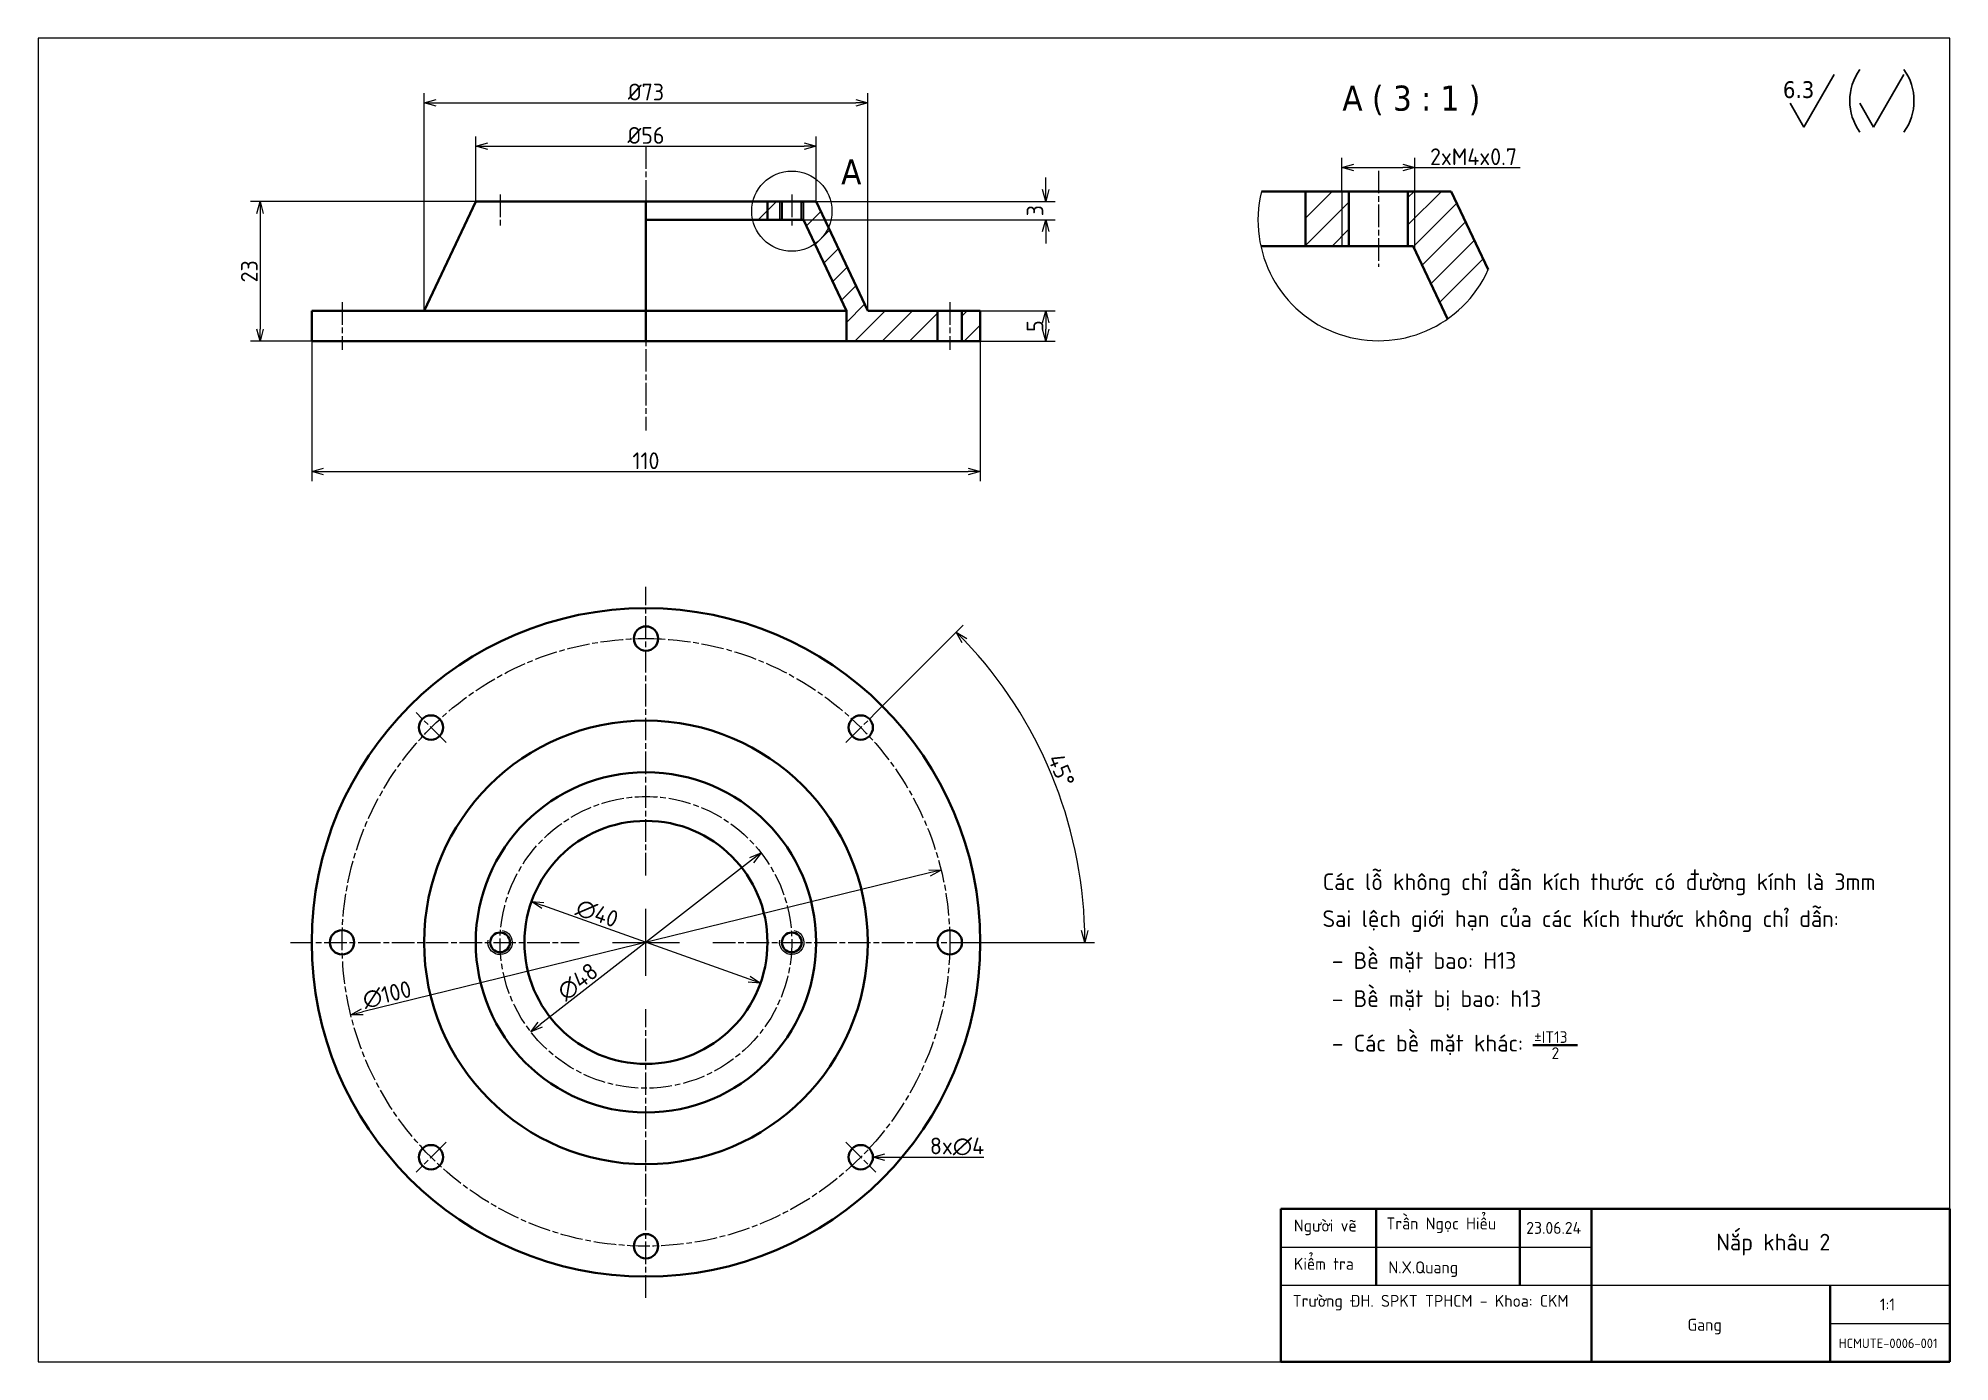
# Paper-space layout 'Sheet' of a CAD drawing. Header units: millimetres. Extents: x 10 to 410, y 10 to 287.
# The model-space entities are those that its viewports show. They can reach past a viewport. Long polylines and large blocks are cut down to what shows.
import ezdxf

# ---------------------------------------------------------------- set-up
doc = ezdxf.new("R2010")
doc.units = ezdxf.units.MM
doc.linetypes.add('AM_ISO08W050x2', pattern=[9, 6, -0.75, 1.5, -0.75])
doc.linetypes.add('Dash Dot', pattern=[7.03, 4.56, -1.14, 0.19, -1.14])
for name, color, linetype, lineweight in [('Detail Boundary (ISO)', 7, 'Continuous', 25), ('DuongTam', 1, 'Dash Dot', 13), ('NetDam', 7, 'Continuous', 35), ('Netmanh', 5, 'Continuous', 13), ('Symbol (ISO)', 7, 'Continuous', 25)]:
    doc.layers.add(name, color=color, linetype=linetype, lineweight=lineweight)
doc.styles.add('MtXpl_Tahoma', font='tahoma.ttf')
doc.styles.add('Note Text (ISO)', font='tcvn+7284-2003r.ttf')
doc.dimstyles.new('Default (ISO)$0', dxfattribs={"dimtxt": 3.5, "dimasz": 2.5, "dimexe": 2, "dimexo": 0, "dimgap": 0.5, "dimtad": 1, "dimtxsty": 'Note Text (ISO)', "dimblk": 'OPEN30', "dimblk1": 'OPEN30', "dimblk2": 'OPEN90', "dimcen": 2.5, "dimclrd": 256, "dimclre": 256, "dimclrt": 256, "dimazin": 0, "dimtfac": 1, "dimtofl": 0, "dimtmove": 0, "dimatfit": 3, "dimldrblk": 'OPEN30', "dimfxl": 1, "dimtolj": 1, "dimtzin": 0, "dimlwd": -1, "dimlwe": -1, "dimarcsym": 0})
doc.dimstyles.new('Default (ISO)$3', dxfattribs={"dimtxt": 3.5, "dimasz": 2.5, "dimexe": 2, "dimexo": 0, "dimgap": 0.5, "dimtad": 1, "dimtxsty": 'Note Text (ISO)', "dimblk": 'OPEN30', "dimblk1": 'OPEN30', "dimblk2": 'OPEN90', "dimcen": 2.5, "dimclrd": 256, "dimclre": 256, "dimclrt": 256, "dimazin": 0, "dimtfac": 1, "dimtofl": 0, "dimtmove": 0, "dimatfit": 0, "dimldrblk": 'OPEN30', "dimfxl": 1, "dimtolj": 1, "dimtzin": 0, "dimlwd": -1, "dimlwe": -1, "dimarcsym": 0})

# ---------------------------------------------------------------- blocks, each defined once
blk = doc.blocks.new('_Open30')
at = {"color": 0, "linetype": 'ByBlock', "lineweight": -2}
for p, q in [((-1, 0.27), (0, 0)), ((0, 0), (-1, -0.27)), ((0, 0), (-1, 0))]:
    blk.add_line(p, q, dxfattribs=at)
blk = doc.blocks.new('*D10')
at = {"layer": 'Defpoints', "color": 0, "transparency": 16777216}
for p in [(113.22, 106.34), (161.12, 89.21)]:
    blk.add_point(p, dxfattribs=at)
at = {"layer": 'Netmanh', "linetype": 'Continuous', "transparency": 16777216}
blk.add_line((158.76, 90.05), (115.57, 105.5), dxfattribs=at)
at = {"layer": 'Netmanh', "transparency": 16777216, "xscale": 2.5, "yscale": 2.5, "zscale": 2.5}
for p, rotation in [((113.22, 106.34), 160.3258276029428), ((161.12, 89.21), 340.3258276029428)]:
    blk.add_blockref('_Open30', p, dxfattribs=dict(at, rotation=rotation))
at = {"layer": 'Netmanh', "transparency": 16777216, "insert": (126.95, 103.82), "char_height": 3.5, "attachment_point": 5, "rotation": 340.3258, "style": 'Note Text (ISO)'}
blk.add_mtext('\\A1;∅40', dxfattribs=at)
blk = doc.blocks.new('_Open90')
at = {"color": 0, "linetype": 'ByBlock', "lineweight": -2}
for p, q in [((0, 0), (-1, 0)), ((-0.5, 0.5), (0, 0)), ((0, 0), (-0.5, -0.5))]:
    blk.add_line(p, q, dxfattribs=at)
blk = doc.blocks.new('*D11')
at = {"layer": 'Defpoints', "color": 0, "transparency": 16777216}
for p in [(161.26, 116.51), (113.07, 79.04)]:
    blk.add_point(p, dxfattribs=at)
at = {"layer": 'Netmanh', "linetype": 'Continuous', "transparency": 16777216}
blk.add_line((159.29, 114.97), (115.04, 80.58), dxfattribs=at)
at = {"layer": 'Netmanh', "transparency": 16777216, "xscale": 2.5, "yscale": 2.5, "zscale": 2.5}
for p, rotation in [((161.26, 116.51), 37.86505774300008), ((113.07, 79.04), 217.8650577430001)]:
    blk.add_blockref('_Open30', p, dxfattribs=dict(at, rotation=rotation))
at = {"layer": 'Netmanh', "transparency": 16777216, "insert": (122.91, 89.54), "char_height": 3.5, "attachment_point": 5, "rotation": 37.8651, "style": 'Note Text (ISO)'}
blk.add_mtext('\\A1;∅48', dxfattribs=at)
blk = doc.blocks.new('*D12')
at = {"layer": 'Defpoints', "color": 0, "transparency": 16777216}
for p in [(198.92, 112.91), (75.41, 82.64)]:
    blk.add_point(p, dxfattribs=at)
at = {"layer": 'Netmanh', "linetype": 'Continuous', "transparency": 16777216}
blk.add_line((196.49, 112.32), (77.84, 83.23), dxfattribs=at)
at = {"layer": 'Netmanh', "transparency": 16777216, "xscale": 2.5, "yscale": 2.5, "zscale": 2.5}
for p, rotation in [((198.92, 112.91), 13.77332423817597), ((75.41, 82.64), 193.773324238176)]:
    blk.add_blockref('_Open30', p, dxfattribs=dict(at, rotation=rotation))
at = {"layer": 'Netmanh', "transparency": 16777216, "insert": (82.99, 86.81), "char_height": 3.5, "attachment_point": 5, "rotation": 13.7733, "style": 'Note Text (ISO)'}
blk.add_mtext('\\A1;∅100', dxfattribs=at)
blk = doc.blocks.new('*D13')
at = {"layer": 'Defpoints', "color": 0, "transparency": 16777216}
for p in [(67.22, 223.58), (207.11, 223.58), (207.11, 196.32)]:
    blk.add_point(p, dxfattribs=at)
at = {"layer": 'Netmanh', "linetype": 'Continuous', "transparency": 16777216}
for p, q in [((67.22, 223.58), (67.22, 194.32)), ((207.11, 223.58), (207.11, 194.32)), ((69.72, 196.32), (204.61, 196.32))]:
    blk.add_line(p, q, dxfattribs=at)
at = {"layer": 'Netmanh', "transparency": 16777216, "xscale": 2.5, "yscale": 2.5, "zscale": 2.5, "rotation": 180}
blk.add_blockref('_Open30', (67.22, 196.32), dxfattribs=at)
at = {"layer": 'Netmanh', "transparency": 16777216, "xscale": 2.5, "yscale": 2.5, "zscale": 2.5}
blk.add_blockref('_Open30', (207.11, 196.32), dxfattribs=at)
at = {"layer": 'Netmanh', "transparency": 16777216, "insert": (137.17, 198.57), "char_height": 3.5, "attachment_point": 5, "style": 'Note Text (ISO)'}
blk.add_mtext('\\A1;110', dxfattribs=at)
blk = doc.blocks.new('*D14')
at = {"layer": 'Defpoints', "color": 0, "transparency": 16777216}
for p in [(183.58, 273.49), (90.75, 229.94), (183.58, 229.94)]:
    blk.add_point(p, dxfattribs=at)
at = {"layer": 'Netmanh', "linetype": 'Continuous', "transparency": 16777216}
for p, q in [((90.75, 229.94), (90.75, 275.49)), ((93.25, 273.49), (181.08, 273.49)), ((183.58, 229.94), (183.58, 275.49))]:
    blk.add_line(p, q, dxfattribs=at)
at = {"layer": 'Netmanh', "transparency": 16777216, "xscale": 2.5, "yscale": 2.5, "zscale": 2.5, "rotation": 180}
blk.add_blockref('_Open30', (90.75, 273.49), dxfattribs=at)
at = {"layer": 'Netmanh', "transparency": 16777216, "xscale": 2.5, "yscale": 2.5, "zscale": 2.5}
blk.add_blockref('_Open30', (183.58, 273.49), dxfattribs=at)
at = {"layer": 'Netmanh', "transparency": 16777216, "insert": (137.17, 275.74), "char_height": 3.5, "attachment_point": 5, "style": 'Note Text (ISO)'}
blk.add_mtext('\\A1;%%C73', dxfattribs=at)
blk = doc.blocks.new('*D15')
at = {"layer": 'Defpoints', "color": 0, "transparency": 16777216}
for p in [(172.77, 264.41), (101.56, 252.83), (172.77, 252.83)]:
    blk.add_point(p, dxfattribs=at)
at = {"layer": 'Netmanh', "linetype": 'Continuous', "transparency": 16777216}
for p, q in [((101.56, 252.83), (101.56, 266.41)), ((104.06, 264.41), (170.27, 264.41)), ((172.77, 252.83), (172.77, 266.41))]:
    blk.add_line(p, q, dxfattribs=at)
at = {"layer": 'Netmanh', "transparency": 16777216, "xscale": 2.5, "yscale": 2.5, "zscale": 2.5, "rotation": 180}
blk.add_blockref('_Open30', (101.56, 264.41), dxfattribs=at)
at = {"layer": 'Netmanh', "transparency": 16777216, "xscale": 2.5, "yscale": 2.5, "zscale": 2.5}
blk.add_blockref('_Open30', (172.77, 264.41), dxfattribs=at)
at = {"layer": 'Netmanh', "transparency": 16777216, "insert": (137.17, 266.66), "char_height": 3.5, "attachment_point": 5, "style": 'Note Text (ISO)'}
blk.add_mtext('\\A1;%%C56', dxfattribs=at)
blk = doc.blocks.new('*D16')
at = {"layer": 'Defpoints', "color": 0, "transparency": 16777216}
for p in [(169.75, 252.83), (169.75, 249.02), (220.83, 249.02)]:
    blk.add_point(p, dxfattribs=at)
at = {"layer": 'Netmanh', "linetype": 'Continuous', "transparency": 16777216}
for p, q in [((220.83, 255.33), (220.83, 257.83)), ((169.75, 252.83), (222.83, 252.83)), ((169.75, 249.02), (222.83, 249.02)), ((220.83, 246.52), (220.83, 244.02))]:
    blk.add_line(p, q, dxfattribs=at)
at = {"layer": 'Netmanh', "transparency": 16777216, "xscale": 2.5, "yscale": 2.5, "zscale": 2.5}
for p, rotation in [((220.83, 252.83), 270), ((220.83, 249.02), 90)]:
    blk.add_blockref('_Open30', p, dxfattribs=dict(at, rotation=rotation))
at = {"layer": 'Netmanh', "transparency": 16777216, "insert": (218.58, 250.92), "char_height": 3.5, "attachment_point": 5, "rotation": 90, "style": 'Note Text (ISO)'}
blk.add_mtext('\\A1;3', dxfattribs=at)
blk = doc.blocks.new('*D17')
at = {"layer": 'Defpoints', "color": 0, "transparency": 16777216}
for p in [(101.56, 252.83), (56.42, 223.58), (101.56, 223.58)]:
    blk.add_point(p, dxfattribs=at)
at = {"layer": 'Netmanh', "linetype": 'Continuous', "transparency": 16777216}
for p, q in [((101.56, 252.83), (54.42, 252.83)), ((56.42, 250.33), (56.42, 226.08)), ((101.56, 223.58), (54.42, 223.58))]:
    blk.add_line(p, q, dxfattribs=at)
at = {"layer": 'Netmanh', "transparency": 16777216, "xscale": 2.5, "yscale": 2.5, "zscale": 2.5}
for p, rotation in [((56.42, 252.83), 90), ((56.42, 223.58), 270)]:
    blk.add_blockref('_Open30', p, dxfattribs=dict(at, rotation=rotation))
at = {"layer": 'Netmanh', "transparency": 16777216, "insert": (54.17, 238.21), "char_height": 3.5, "attachment_point": 5, "rotation": 90, "style": 'Note Text (ISO)'}
blk.add_mtext('\\A1;23', dxfattribs=at)
blk = doc.blocks.new('*D18')
at = {"layer": 'Defpoints', "color": 0, "transparency": 16777216}
for p in [(298.07, 259.95), (282.81, 254.94), (298.07, 254.94)]:
    blk.add_point(p, dxfattribs=at)
at = {"layer": 'Netmanh', "linetype": 'Continuous', "transparency": 16777216}
for p, q in [((282.81, 254.94), (282.81, 261.95)), ((298.07, 254.94), (298.07, 261.95)), ((285.31, 259.95), (295.57, 259.95)), ((298.07, 259.95), (320.12, 259.95))]:
    blk.add_line(p, q, dxfattribs=at)
at = {"layer": 'Netmanh', "transparency": 16777216, "xscale": 2.5, "yscale": 2.5, "zscale": 2.5, "rotation": 180}
blk.add_blockref('_Open30', (282.81, 259.95), dxfattribs=at)
at = {"layer": 'Netmanh', "transparency": 16777216, "xscale": 2.5, "yscale": 2.5, "zscale": 2.5}
blk.add_blockref('_Open30', (298.07, 259.95), dxfattribs=at)
at = {"layer": 'Netmanh', "transparency": 16777216, "insert": (310.34, 262.2), "char_height": 3.5, "attachment_point": 5, "style": 'Note Text (ISO)'}
blk.add_mtext('\\A1;2xM4x0.7', dxfattribs=at)
blk = doc.blocks.new('*D20')
at = {"layer": 'Defpoints', "color": 0, "transparency": 16777216}
for p in [(207.11, 229.94), (207.11, 223.58), (220.83, 223.58)]:
    blk.add_point(p, dxfattribs=at)
at = {"layer": 'Netmanh', "linetype": 'Continuous', "transparency": 16777216}
for p, q in [((207.11, 229.94), (222.83, 229.94)), ((220.83, 227.44), (220.83, 226.08)), ((207.11, 223.58), (222.83, 223.58))]:
    blk.add_line(p, q, dxfattribs=at)
at = {"layer": 'Netmanh', "transparency": 16777216, "xscale": 2.5, "yscale": 2.5, "zscale": 2.5}
for p, rotation in [((220.83, 229.94), 90), ((220.83, 223.58), 270)]:
    blk.add_blockref('_Open30', p, dxfattribs=dict(at, rotation=rotation))
at = {"layer": 'Netmanh', "transparency": 16777216, "insert": (218.58, 226.76), "char_height": 3.5, "attachment_point": 5, "rotation": 90, "style": 'Note Text (ISO)'}
blk.add_mtext('\\A1;5', dxfattribs=at)
blk = doc.blocks.new('*U8')
at = {"layer": 'DuongTam', "color": 0, "linetype": 'AM_ISO08W050x2', "transparency": 16777216}
for p, q in [((0, 11), (0, 58.5)), ((-58.5, 0), (-11, 0)), ((11, 0), (58.5, 0)), ((0, -58.5), (0, -11))]:
    blk.add_line(p, q, dxfattribs=at)
at = {"layer": 'DuongTam', "color": 0, "linetype": 'Continuous', "transparency": 16777216}
for p, q in [((0, -5.5), (0, 5.5)), ((-5.5, 0), (5.5, 0))]:
    blk.add_line(p, q, dxfattribs=at)

msp = doc.modelspace()

# ---------------------------------------------------------------- hatches: boundary and pattern name
at = {"layer": 'DuongTam'}
h = msp.add_hatch(dxfattribs=at)
h.set_pattern_fill('ANSI31', color=256)
h.paths.add_polyline_path([(176.23, 580.96, -0.134892), (174.01, 578.26), (179.21, 567.25), (179.21, 562.25), (194.21, 562.25), (194.21, 567.25), (182.71, 567.25)])
h.paths.add_polyline_path([(201.21, 567.25), (198.21, 567.25), (198.21, 562.25), (201.21, 562.25)])
h.paths.add_polyline_path([(174.21, 585.25), (172.21, 585.25), (172.21, 582.07), (174.01, 578.26, 0.134892), (176.23, 580.96)])
h.paths.add_polyline_path([(166.21, 585.25), (163.8, 585.25, 0.060815), (163.61, 583.66, 0.05393), (163.76, 582.25), (166.21, 582.25)])
h.paths.add_polyline_path([(168.21, 585.25), (166.21, 585.25), (166.21, 582.25), (168.21, 582.25)])
h.paths.add_polyline_path([(168.59, 585.25), (168.21, 585.25), (168.21, 582.25), (168.59, 582.25)])
h.paths.add_polyline_path([(172.21, 585.25), (171.83, 585.25), (171.83, 582.25), (172.13, 582.25), (172.21, 582.07)])
h = msp.add_hatch(dxfattribs=at)
h.set_pattern_fill('ANSI31', color=256)
h.paths.add_polyline_path([(260.73, 586.91), (254.73, 586.91), (254.73, 577.91), (260.73, 577.91)])
h.paths.add_polyline_path([(261.87, 586.91), (260.73, 586.91), (260.73, 577.91), (261.87, 577.91)])
h.paths.add_polyline_path([(272.73, 586.91), (271.6, 586.91), (271.6, 577.91), (272.48, 577.91), (272.73, 577.38)])
h.paths.add_polyline_path([(278.73, 586.91), (272.73, 586.91), (272.73, 577.38), (278.13, 565.94, 0.134892), (284.81, 574.04)])

# ---------------------------------------------------------------- linework, layer by layer
at = {"layer": 'DuongTam', "linetype": 'AM_ISO08W050x2'}
for p, q in [((146.21, 594.35), (146.21, 547.54)), ((266.73, 590.32), (266.73, 574.49)), ((122.21, 586.39), (122.21, 581.11)), ((170.21, 586.39), (170.21, 581.11)), ((96.21, 568.66), (96.21, 560.81)), ((196.21, 568.66), (196.21, 560.81)), ((113.33, 496.2), (108.38, 501.15)), ((179.09, 496.2), (184.04, 501.15)), ((113.33, 430.44), (108.38, 425.49)), ((179.09, 430.44), (184.04, 425.49))]:
    msp.add_line(p, q, dxfattribs=at)
for radius in [50, 24]:
    msp.add_circle((146.21, 463.32), radius, dxfattribs=at)
at = {"layer": 'NetDam'}
for p, q in [((118.21, 585.25), (109.71, 567.25)), ((118.21, 585.25), (146.21, 585.25)), ((146.21, 585.25), (163.8, 585.25)), ((146.21, 567.25), (146.21, 585.25)), ((163.8, 585.25), (166.21, 585.25)), ((166.21, 585.25), (168.59, 585.25)), ((166.21, 582.25), (166.21, 585.25)), ((168.59, 585.25), (171.83, 585.25)), ((168.59, 585.25), (168.59, 582.25)), ((171.83, 582.25), (171.83, 585.25)), ((171.83, 585.25), (174.21, 585.25)), ((174.21, 585.25), (176.23, 580.96)), ((247.51, 586.91), (254.73, 586.91)), ((254.73, 586.91), (261.87, 586.91)), ((254.73, 577.91), (254.73, 586.91)), ((261.87, 586.91), (271.6, 586.91)), ((261.87, 586.91), (261.87, 577.91)), ((271.6, 577.91), (271.6, 586.91)), ((271.6, 586.91), (278.73, 586.91)), ((278.73, 586.91), (284.81, 574.04)), ((163.76, 582.25), (146.21, 582.25)), ((166.21, 582.25), (163.76, 582.25)), ((168.59, 582.25), (166.21, 582.25)), ((171.83, 582.25), (168.59, 582.25)), ((172.13, 582.25), (171.83, 582.25)), ((174.01, 578.26), (172.13, 582.25)), ((176.23, 580.96), (182.71, 567.25)), ((179.21, 567.25), (174.01, 578.26)), ((254.73, 577.91), (247.39, 577.91)), ((261.87, 577.91), (254.73, 577.91)), ((271.6, 577.91), (261.87, 577.91)), ((272.48, 577.91), (271.6, 577.91)), ((278.13, 565.94), (272.48, 577.91)), ((91.21, 562.25), (91.21, 567.25)), ((146.21, 567.25), (91.21, 567.25)), ((146.21, 567.25), (179.21, 567.25)), ((146.21, 562.25), (146.21, 567.25)), ((179.21, 562.25), (179.21, 567.25)), ((182.71, 567.25), (194.21, 567.25)), ((194.21, 567.25), (198.21, 567.25)), ((194.21, 567.25), (194.21, 562.25)), ((198.21, 562.25), (198.21, 567.25)), ((198.21, 567.25), (201.21, 567.25)), ((201.21, 562.25), (201.21, 567.25)), ((146.21, 562.25), (91.21, 562.25)), ((146.21, 562.25), (179.21, 562.25)), ((194.21, 562.25), (179.21, 562.25)), ((198.21, 562.25), (194.21, 562.25)), ((201.21, 562.25), (198.21, 562.25))]:
    msp.add_line(p, q, dxfattribs=at)
for centre, radius in [((146.21, 463.32), 55), ((146.21, 513.32), 2), ((110.85, 498.68), 2), ((181.56, 498.68), 2), ((146.21, 463.32), 36.5), ((146.21, 463.32), 28), ((146.21, 463.32), 20), ((96.21, 463.32), 2), ((122.21, 463.32), 1.62), ((170.21, 463.32), 1.62), ((196.21, 463.32), 2), ((110.85, 427.97), 2), ((181.56, 427.97), 2), ((146.21, 413.32), 2)]:
    msp.add_circle(centre, radius, dxfattribs=at)
at = {"layer": 'Netmanh'}
for p, q in [((168.21, 585.25), (168.21, 582.25)), ((172.21, 582.07), (172.21, 585.25)), ((260.73, 586.91), (260.73, 577.91)), ((272.73, 577.38), (272.73, 586.91))]:
    msp.add_line(p, q, dxfattribs=at)
msp.add_circle((170.21, 583.66), 6.6, dxfattribs=at)
msp.add_arc((266.73, 582.14), 19.81, 166.0793, 335.8657, dxfattribs=at)
at = {"layer": 'Netmanh', "extrusion": (0, 0, -1)}
for centre in [(-122.21, 463.32), (-170.21, 463.32)]:
    msp.add_arc(centre, 2, 100, 10, dxfattribs=at)

# ---------------------------------------------------------------- block references
at = {"layer": 'DuongTam', "linetype": 'AM_ISO08W050x2'}
msp.add_blockref('*U8', (146.21, 463.32), dxfattribs=at)

psp = doc.layouts.new('Sheet')

# ---------------------------------------------------------------- linework, layer by layer
at = {"layer": 'NetDam', "linetype": 'Continuous', "lineweight": 35}
psp.add_line((322.746, 76.238), (332.099, 76.238), dxfattribs=at)
at = {"layer": 'NetDam'}
for p, q in [((270, 42), (410, 42)), ((270, 10), (270, 42)), ((290, 42), (290, 26)), ((320, 42), (320, 26)), ((335, 42), (335, 10)), ((410, 42), (410, 10)), ((385, 26), (385, 10)), ((410, 10), (270, 10))]:
    psp.add_line(p, q, dxfattribs=at)
at = {"layer": 'Netmanh', "linetype": 'Continuous'}
for p, q in [((185.275, 145.884), (203.527, 164.136)), ((200.751, 97.775), (231.015, 97.775)), ((187.171, 52.813), (207.839, 52.811))]:
    psp.add_line(p, q, dxfattribs=at)
at = {"layer": 'Netmanh'}
for p, q in [((270, 34), (335, 34)), ((270, 26), (410, 26)), ((385, 18), (410, 18))]:
    psp.add_line(p, q, dxfattribs=at)
at = {"layer": 'Netmanh', "linetype": 'Continuous'}
psp.add_arc((137.166, 97.775), 91.849, 1.55955, 43.44045, dxfattribs=at)
at = {"layer": 'Symbol (ISO)'}
for p, q in [((379.49, 268.399), (385.841, 279.399)), ((394.064, 268.399), (400.415, 279.399)), ((376.603, 273.399), (379.49, 268.399)), ((391.178, 273.399), (394.064, 268.399))]:
    psp.add_line(p, q, dxfattribs=at)
for centre, start, end in [((400.343, 273.899), 144.44719, 215.55281), ((391.25, 273.899), 324.44719, 35.55281)]:
    psp.add_arc(centre, 11.265, start, end, dxfattribs=at)

# ---------------------------------------------------------------- block references
at = {"layer": 'Netmanh', "xscale": 2.5, "yscale": 2.5, "zscale": 2.5}
for p, rotation in [((202.113, 162.722), 134.2202233724455), ((229.015, 97.775), 270.7797766275545), ((184.671, 52.813), 179.9951007954588)]:
    psp.add_blockref('_Open30', p, dxfattribs=dict(at, rotation=rotation))

# ---------------------------------------------------------------- texts
at = {"layer": 'Detail Boundary (ISO)', "style": 'MtXpl_Tahoma'}
psp.add_text('A', height=5.25, dxfattribs=at).set_placement((178.022, 256.409))
at = {"layer": 'NetDam', "attachment_point": 1}
for s, insert, char_height in [('{\\fTCVN 7284|b0|i0|c0|p34;Các lỗ không chỉ dẫn kích thước có đường kính là 3mm}', (278.793, 112.207), 3.5), ('{\\fTCVN 7284|b0|i0|c0|p34;Sai lệch giới hạn của các kích thước không chỉ dẫn:}', (278.738, 104.488), 3.5), ('{\\fTCVN 7284|b0|i0|c0|p34; – Bề mặt bao: H13}', (278.559, 95.726), 3.5), ('{\\fTCVN 7284|b0|i0|c0|p34; – Bề mặt bị bao: h13}', (278.559, 87.757), 3.5), ('{\\fTCVN 7284|b0|i0|c0|p34; – Các bề mặt khác: }', (278.559, 78.428), 3.5), ('{\\fTCVN 7284|b0|i0|c0|p34;±IT13}', (323.011, 79.174), 2.45), ('{\\fTCVN 7284|b0|i0|c0|p34;2}', (326.68, 75.83), 2.45), ('{\\fTCVN 7284|b0|i0|c0|p34;Trần Ngọc Hiểu}', (292.102, 40.197), 2.5), ('{\\fTCVN 7284|b0|i0|c0|p34;Người vẽ}', (272.75, 39.75), 2.5), ('{\\fTCVN 7284|b0|i0|c0|p34;23.06.24}', (321.377, 39.268), 2.5), ('{\\fTCVN 7284|b0|i0|c0|p34;Nắp khâu 2}', (361.123, 36.79), 3.5), ('{\\fTCVN 7284|b0|i0|c0|p34;Kiểm tra}', (272.75, 31.75), 2.5), ('{\\fTCVN 7284|b0|i0|c0|p34;N.X.Quang}', (292.533, 31.008), 2.5), ('{\\fTCVN 7284|b0|i0|c0|p34;Trường ĐH. SPKT TPHCM - Khoa: CKM}', (272.498, 24), 2.5), ('{\\fTCVN 7284|b0|i0|c0|p34;1:1}', (395.374, 23.25), 2.5), ('{\\fTCVN 7284|b0|i0|c0|p34;Gang}', (355.11, 19), 2.5), ('{\\fTCVN 7284|b0|i0|c0|p34;\\H0.79167x;HCMUTE-0006-001}', (386.777, 14.847), 2.5)]:
    psp.add_mtext(s, dxfattribs=dict(at, insert=insert, char_height=char_height))
at = {"layer": 'Netmanh', "char_height": 3.5, "attachment_point": 5, "style": 'Note Text (ISO)'}
for s, insert, rotation in [('\\A1;45%%D', (224.102, 133.785), 292.5), ('\\A1;8x∅4', (202.264, 55.061), 359.9951)]:
    psp.add_mtext(s, dxfattribs=dict(at, insert=insert, rotation=rotation))
at = {"layer": 'Symbol (ISO)', "attachment_point": 1}
for s, insert, char_height in [('\\fTahoma|b0|i0;\\W1.;A ( 3 : 1 )', (282.893, 277.086), 5.25), ('\\fTahoma|b0|i0;\\W1.;6.3', (375.075, 277.997), 3.5)]:
    psp.add_mtext(s, dxfattribs=dict(at, insert=insert, char_height=char_height))

# ---------------------------------------------------------------- dimensions: what is measured, and where the dimension line sits
at = {"layer": 'Netmanh'}
for base, p1, p2, text, picture, middle in [((183.583, 273.49), (90.748, 229.941), (183.583, 229.941), '%%C<>', '*D14', (137.166, 275.74)), ((172.774, 264.409), (101.558, 252.832), (172.774, 252.832), '%%C<>', '*D15', (137.166, 266.659)), ((298.069, 259.951), (282.809, 254.937), (298.069, 254.937), '2xM4x0.7', '*D18', (310.344, 262.201))]:
    dim = psp.add_linear_dim(base=base, p1=p1, p2=p2, text=text, dimstyle='Default (ISO)$0', override={"dimlfac": -0.786343}, dxfattribs=at)
    dim.commit()
    dim.dimension.update_dxf_attribs({"geometry": picture, "text_midpoint": middle})
for base, p1, p2, picture, middle in [((220.825, 249.017), (169.748, 252.832), (169.748, 249.017), '*D16', (218.575, 250.924)), ((56.425, 223.583), (101.558, 252.832), (101.558, 223.583), '*D17', (54.175, 238.207)), ((220.825, 223.583), (207.11, 229.941), (207.11, 223.583), '*D20', (218.575, 226.762))]:
    dim = psp.add_linear_dim(base=base, p1=p1, p2=p2, angle=90, dimstyle='Default (ISO)$0', override={"dimlfac": -0.786343}, dxfattribs=at)
    dim.commit()
    dim.dimension.update_dxf_attribs({"geometry": picture, "text_midpoint": middle})
dim = psp.add_linear_dim(base=(207.11, 196.318), p1=(67.222, 223.583), p2=(207.11, 223.583), dimstyle='Default (ISO)$0', override={"dimlfac": -0.786343}, dxfattribs=at)
dim.commit()
dim.dimension.update_dxf_attribs({"geometry": '*D13', "text_midpoint": (137.166, 198.568)})
for p1, p2, picture, middle in [((161.261, 116.509), (113.071, 79.041), '*D11', (124.293, 87.766)), ((198.923, 112.913), (75.409, 82.636), '*D12', (83.522, 84.625)), ((161.115, 89.212), (113.216, 106.338), '*D10', (126.188, 101.7))]:
    dim = psp.add_diameter_dim_2p(p1=p1, p2=p2, dimstyle='Default (ISO)$3', override={"dimlfac": -0.786343}, dxfattribs=at)
    dim.commit()
    dim.dimension.update_dxf_attribs({"geometry": picture, "text_midpoint": middle, "dimtype": 163})

# ---------------------------------------------------------------- viewports
at = {"layer": 'NetDam'}
psp.add_viewport(center=(210, 148.5), size=(400, 277), view_center_point=(203.482, 503.209), view_height=217.81694, dxfattribs=at)

doc.saveas('drawing.dxf')
